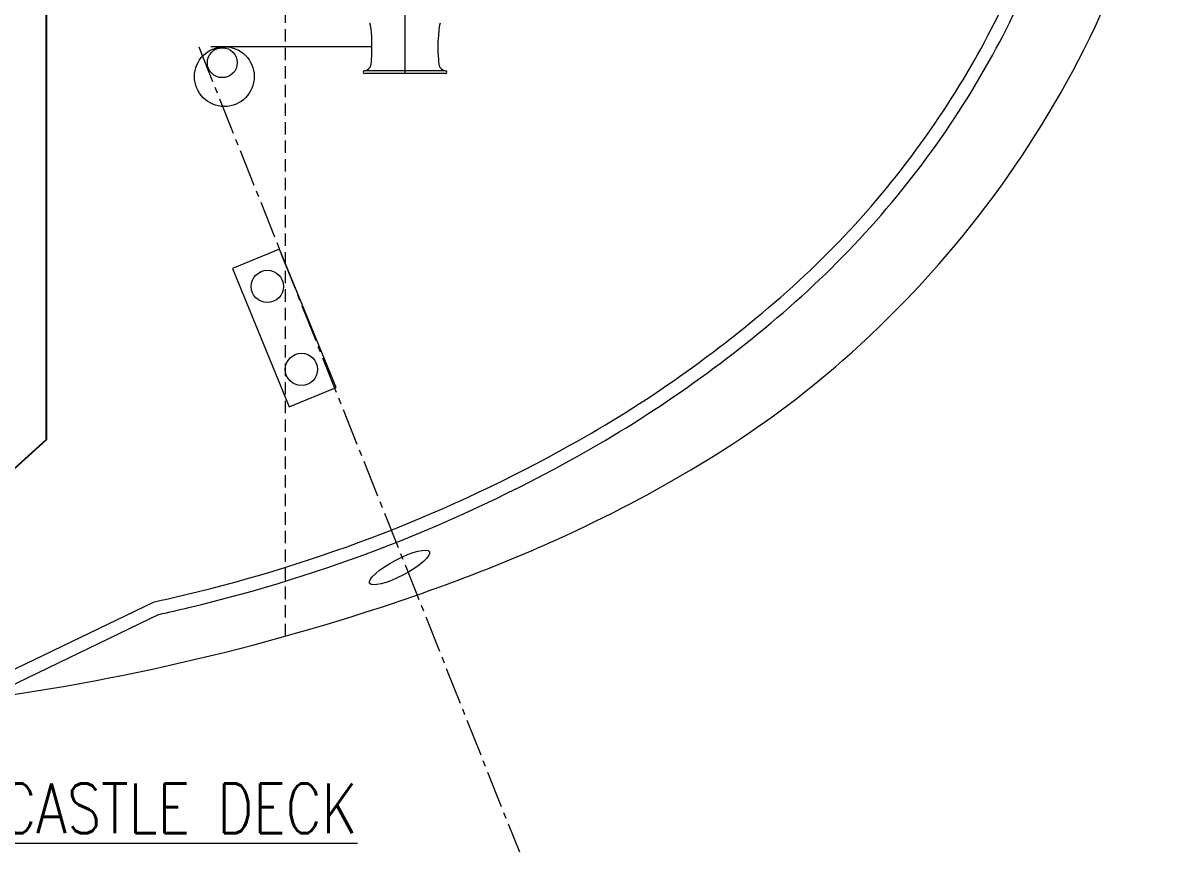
# Model space of a CAD drawing. Extents: x 475189 to 476029, y 1007718 to 1008015.
# Drawn here: x 475795.33 to 475841.81, y 1007916.42 to 1007949.87 of the extents above; entities that cross this region are included whole.
import ezdxf

# ---------------------------------------------------------------- set-up
doc = ezdxf.new("R2010")
doc.units = 0
doc.header["$LTSCALE"] = 2
doc.header["$MEASUREMENT"] = 0
doc.linetypes.add('CENTER2', pattern=[1.125, 0.75, -0.125, 0.125, -0.125])
doc.linetypes.add('HIDDEN', pattern=[0.375, 0.25, -0.125])
doc.layers.get('0').update_dxf_attribs({"linetype": 'CONTINUOUS', "lineweight": 0})
doc.layers.add('LAYER002', color=7, linetype='CONTINUOUS')
doc.styles.add('ROMANS', font='ROMANS.SHX')

msp = doc.modelspace()

# ---------------------------------------------------------------- linework, layer by layer
at = {"color": 8, "linetype": 'HIDDEN'}
msp.add_line((475805.918, 1007925.129), (475805.918, 1008003.153), dxfattribs=at)
msp.add_line((475805.918, 1007925.129), (475805.918, 1008003.153), dxfattribs=at)
at = {"color": 8}
for p, q in [((475810.743, 1007952.429), (475810.743, 1007947.838)), ((475809.403, 1007948.642), (475809.403, 1007949.178)), ((475812.084, 1007948.642), (475812.084, 1007949.178)), ((475809.403, 1007948.91), (475802.91, 1007948.91)), ((475812.381, 1007947.95), (475809.106, 1007947.95)), ((475812.376, 1007947.838), (475809.111, 1007947.838)), ((475805.678, 1007940.749), (475803.782, 1007939.97)), ((475807.97, 1007935.17), (475805.678, 1007940.749)), ((475803.782, 1007939.97), (475806.074, 1007934.391)), ((475806.074, 1007934.391), (475807.97, 1007935.17)), ((475800.579, 1007926.488), (475793.527, 1007923.086)), ((475800.812, 1007926.005), (475793.76, 1007922.603))]:
    msp.add_line(p, q, dxfattribs=at)
at = {"color": 8, "linetype": 'CENTER2'}
msp.add_line((475802.423, 1007948.91), (475815.359, 1007916.42), dxfattribs=at)
at = {"color": 8, "linetype": 'Continuous'}
for centre, radius in [((475803.455, 1007947.712), 1.206), ((475803.371, 1007948.273), 0.603)]:
    msp.add_circle(centre, radius, dxfattribs=at)
at = {"color": 8}
for centre in [(475805.189, 1007939.243), (475806.564, 1007935.896)]:
    msp.add_circle(centre, 0.651, dxfattribs=at)
for centre, radius, start, end in [((475807.922, 1007964.14), 33.89, 333.1318, 0.0007), ((475803.012, 1007965.792), 35.306, 327.0653, 342.2079), ((475803.012, 1007965.792), 35.843, 327.0654, 342.2079), ((475806.026, 1007949.178), 3.377, 0, 11.8903), ((475815.461, 1007949.178), 3.377, 168.1097, 180), ((475806.026, 1007948.642), 3.377, 352.6643, 0), ((475815.461, 1007948.642), 3.377, 180, 187.3357), ((475800.778, 1007967.759), 41.898, 311.2611, 333.1332), ((475809.078, 1007948.249), 0.3, 275.348, 352.6643), ((475812.409, 1007948.249), 0.3, 187.3357, 264.652), ((475809.111, 1007947.894), 0.0563, 95.348, 270), ((475812.376, 1007947.894), 0.0563, 270, 84.652), ((475801.487, 1007966.768), 37.117, 311.1439, 327.0801), ((475801.487, 1007966.768), 37.653, 311.1439, 327.08), ((475793.201, 1007976.262), 49.718, 299.1603, 311.1365), ((475793.201, 1007976.262), 50.254, 299.1603, 311.1365), ((475802.357, 1007965.96), 39.505, 302.0044, 311.2609), ((475787.944, 1007985.687), 60.51, 283.33231, 299.15854), ((475787.944, 1007985.687), 61.046, 283.3323, 299.15855), ((475795.044, 1007977.671), 53.311, 295.1343, 301.9986), ((475791.239, 1007985.757), 62.248, 291.49129, 295.14416), ((475786.002, 1007999.068), 76.552, 288.5188, 291.48816), ((475768.207, 1008068.984), 146.114, 282.79907, 283.33114), ((475781.29, 1008013.15), 91.401, 276.56031, 288.51579), ((475768.207, 1008068.984), 146.65, 282.84603, 283.33115)]:
    msp.add_arc(centre, radius, start, end, dxfattribs=at)
at = {"color": 8, "linetype": 'Continuous'}
msp.add_ellipse((475810.523, 1007927.901), major_axis=(-1.207, -0.635), ratio=0.245252, dxfattribs=at)
at = {"layer": 'LAYER002', "color": 8, "linetype": 'Continuous'}
for p, q in [((475796.269, 1007995.235), (475796.269, 1007933.047)), ((475796.269, 1007933.047), (475793.588, 1007930.634))]:
    msp.add_line(p, q, dxfattribs=at)

# ---------------------------------------------------------------- texts
at = {"color": 8, "style": 'ROMANS', "width": 0.8}
msp.add_text('%%UUPPER FORECASTLE DECK', height=2.01038, dxfattribs=at).set_placement((475780.631, 1007917.173))

doc.saveas('drawing.dxf')
